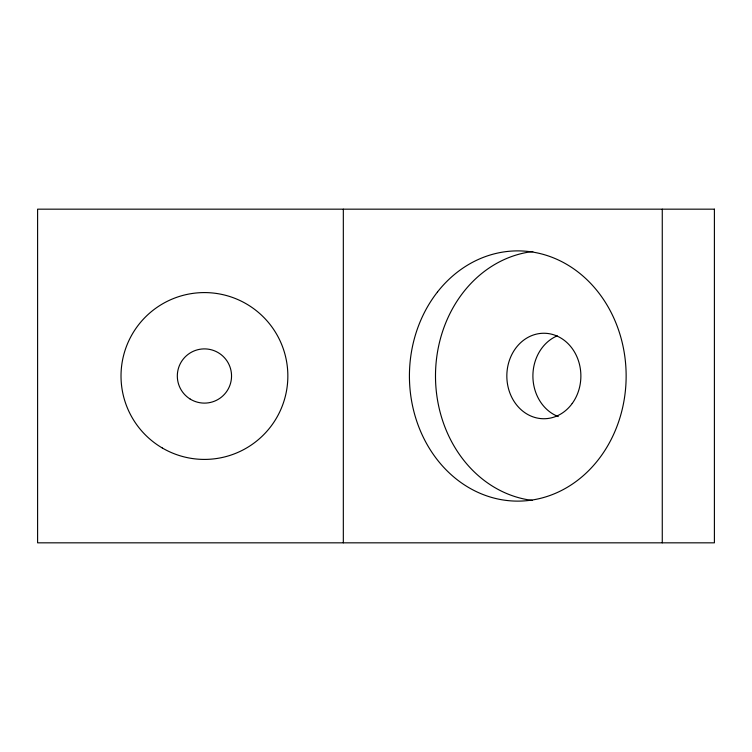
<?xml version="1.0" encoding="UTF-8"?>
<svg xmlns="http://www.w3.org/2000/svg" width="752" height="752" viewBox="0 0 752 752"><rect width="100%" height="100%" fill="white"/><g stroke="black" fill="none" stroke-linecap="round" stroke-linejoin="round"><path stroke-width="1.13" d="M662.268 209.169L662.268 542.831M343.326 209.169L343.326 542.831M558.275 416.58A42.751 37.027 -90 0 1 532.905 376.63A42.751 37.027 -90 0 1 557.251 335.834M532.228 500.4A125.123 108.363 -90 0 1 435.493 375.643A125.123 108.363 -90 0 1 532.839 251.525M714.4 209.169L37.6 209.169L37.6 542.831L714.4 542.831L714.4 209.169M162.338 448.013A83.416 83.416 0 0 0 287.847 376.442A83.416 83.416 0 0 0 163.109 303.535A83.416 83.416 0 0 0 162.338 448.013M190.153 399.049A27.11 27.11 0 0 0 231.531 376.846A27.11 27.11 0 0 0 191.61 352.115A27.11 27.11 0 0 0 190.153 399.049M437.448 292.03A125.123 108.363 90 0 0 494.976 498.322A125.123 108.363 90 0 0 620.926 337.648A125.123 108.363 90 0 0 437.448 292.03M572.216 403.476A42.751 37.027 -90 0 0 550.276 333.897A42.751 37.027 -90 0 0 509.066 390.626A42.751 37.027 -90 0 0 572.216 403.476"/></g></svg>
